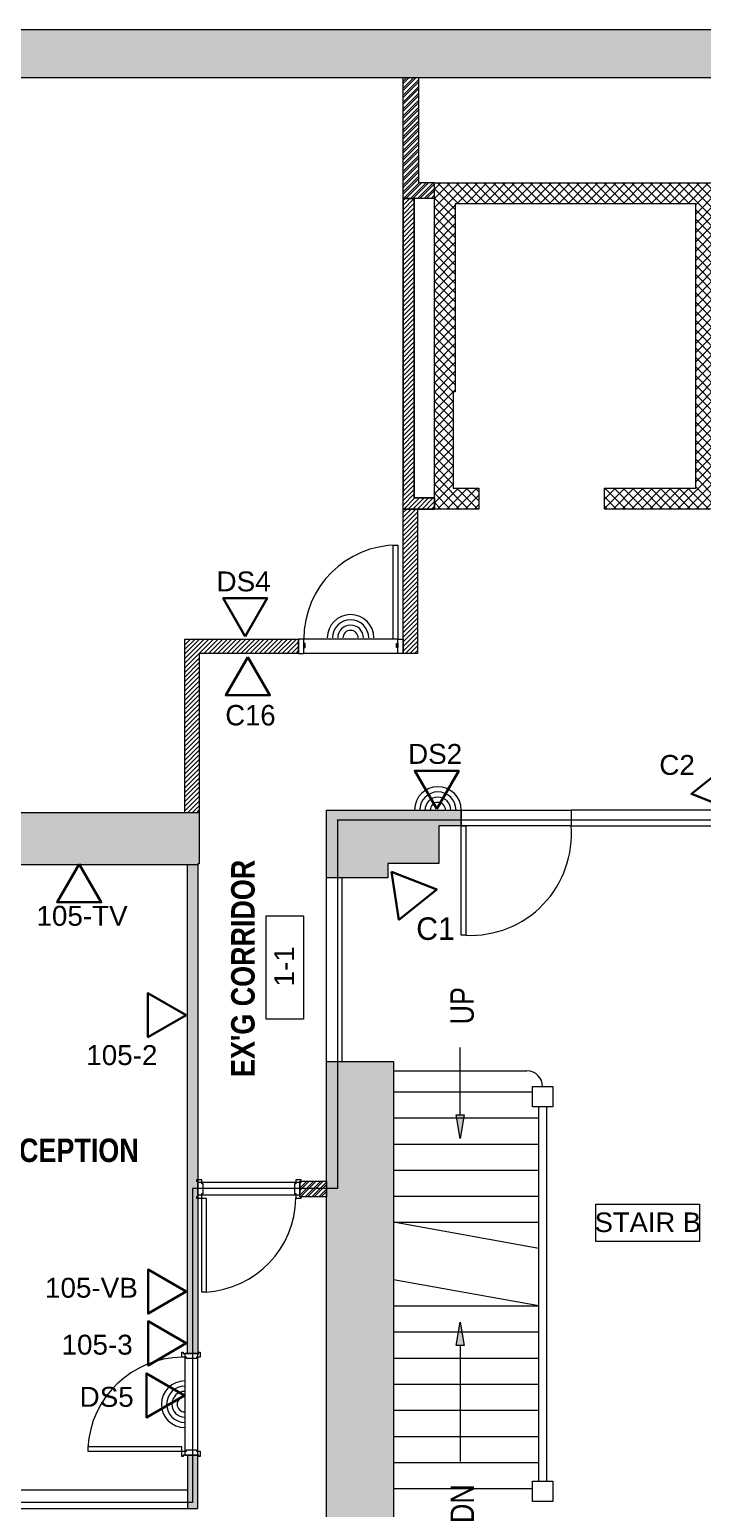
# Model space of a CAD drawing. Header units: inches. Extents: x 891 to 14187, y -1169 to 3232.
# Drawn here: x 4942 to 5200, y 2563 to 3130 of the extents above; entities that cross this region are included whole.
import ezdxf

# ---------------------------------------------------------------- set-up
doc = ezdxf.new("R2010")
doc.units = ezdxf.units.IN
doc.header["$MEASUREMENT"] = 0
doc.linetypes.add('IMPORT-IMPORT-HIDDEN2', pattern=[0.1875, 0.125, -0.0625])
doc.linetypes.add('IMPORT-IMPORT-PHANTOM2', pattern=[1.25, 0.625, -0.125, 0.125, -0.125, 0.125, -0.125])
doc.layers.add('_DROPS_IDFS', color=7, linetype='Continuous')
for name, color, linetype, lineweight in [('_OPTEC_LAYER', 1, 'Continuous', 30), ('A-ANNO-RM TAG', 7, 'Continuous', 9), ('A-DOOR', 7, 'Continuous', 9), ('A-DOOR-HEAD', 7, 'IMPORT-IMPORT-HIDDEN2', 9), ('A-DOOR-JAMB', 7, 'Continuous', 9), ('A-Hatch', 7, 'Continuous', 9), ('A-HATCH-1HR', 7, 'Continuous', 9), ('A-HATCH-2 HR', 7, 'Continuous', 9), ('A-STAIR-EX_G', 7, 'Continuous', 9), ('A-STAIR-TAG', 7, 'Continuous', 9), ('A-WALL-INT NEW', 7, 'Continuous', 9), ('EX-EXT-CORE', 7, 'Continuous', 9), ('MUC-Text', 7, 'Continuous', 9), ('SPEAKER', 10, 'Continuous', 20), ('WALL TYPE', 7, 'IMPORT-IMPORT-PHANTOM2', 9)]:
    doc.layers.add(name, color=color, linetype=linetype, lineweight=lineweight)
doc.styles.add('Annotative', font='txt')
doc.styles.add('Arial', font='arial.ttf', dxfattribs={"height": 7.623})
doc.styles.add('Arial Narrow_1', font='ARIALN.TTF', dxfattribs={"height": 6.042903})
doc.styles.add('Arial Narrow_B', font='ARIALNB.TTF', dxfattribs={"height": 9})
doc.styles.add('Arial_1', font='arial.ttf', dxfattribs={"height": 7.5})

msp = doc.modelspace()

# ---------------------------------------------------------------- hatches: boundary and pattern name
at = {"layer": 'A-Hatch'}
h = msp.add_hatch(color=9, dxfattribs=at)
h.paths.add_polyline_path([(4677.79, 2892.41), (4704.79, 2892.41), (4704.79, 2914.41), (4677.79, 2914.41)])
h.paths.add_polyline_path([(4704.79, 2960.41), (4704.79, 2982.41), (4677.79, 2982.41), (4677.79, 2960.41)])
h.paths.add_polyline_path([(4704.79, 3028.41), (4704.79, 3111.48), (5535.51, 3111.48), (5535.51, 3085.17), (5557.13, 3085.17), (5557.13, 3129.98), (4677.79, 3129.98), (4677.79, 3118.59), (4667.79, 3118.59), (4667.79, 3058.59), (4677.79, 3058.59), (4677.79, 3028.41)])
for points in [[(4888.58, 2794.01), (4912.79, 2794.01), (4912.79, 2810.07), (5006.41, 2810.07), (5006.41, 2810.41), (5006.91, 2810.41), (5006.91, 2830.07), (4704.79, 2830.07), (4704.79, 2810.07), (4846.79, 2810.04), (4846.79, 2794.01)], [(5079.16, 2804.97), (5079.16, 2810.47), (5098.66, 2810.47), (5098.66, 2824.97), (5107.26, 2824.97), (5107.26, 2830.97), (5055.66, 2830.97), (5055.66, 2804.97)], [(5006.41, 2622.8), (5006.41, 2810.07), (5002.41, 2810.07), (5002.41, 2622.8)], [(5074.32, 2559.65), (5081.32, 2559.65), (5081.32, 2734.62), (5055.66, 2734.62), (5055.66, 2559.65)], [(5006.41, 2563.41), (5006.41, 2583.8), (5002.41, 2583.8), (5002.41, 2563.41)]]:
    msp.add_hatch(color=9, dxfattribs=at).paths.add_polyline_path(points)
at = {"layer": 'A-HATCH-1HR'}
h = msp.add_hatch(dxfattribs=at)
h.set_pattern_fill('FP_3', color=8, style=0, pattern_type=2)
h.set_pattern_definition([(45, (3575.3289, -13167.1154), (-0.88388348, 0.88388348), [])])
h.paths.add_polyline_path([(5084.97, 2946.28), (5096.97, 2946.28), (5096.97, 2950.53), (5089.22, 2950.53), (5089.22, 3065.28), (5084.97, 3065.28), (5084.97, 2958.24)])
at = {"layer": 'A-HATCH-2 HR'}
h = msp.add_hatch(dxfattribs=at)
h.set_pattern_fill('FP_2', color=8, style=0, pattern_type=2)
h.set_pattern_definition([(45, (3575.3289, -25889.1204), (-1.32582521, 1.32582521), []), (45, (3576.2129, -25889.1204), (-1.32582521, 1.32582521), [])])
h.paths.add_polyline_path([(5084.97, 3065.28), (5096.97, 3065.28), (5096.97, 3071.28), (5090.97, 3071.28), (5090.97, 3111.48), (5084.97, 3111.48)])
h = msp.add_hatch(dxfattribs=at)
h.set_pattern_fill('FP_1', color=8, style=0, pattern_type=2)
h.set_pattern_definition([(45, (-14183.995, -5312.0704), (-1.76776695, 1.76776695), []), (135, (-14183.995, -5312.0704), (-1.76776695, -1.76776695), [])])
h.paths.add_polyline_path([(5162.02, 2946.28), (5204.97, 2946.28), (5204.97, 3071.28), (5096.97, 3071.28), (5096.97, 2946.28), (5114.02, 2946.28), (5114.02, 2954.28), (5104.16, 2954.28), (5104.16, 2991.17), (5104.97, 2991.17), (5104.97, 3063.28), (5196.97, 3063.28), (5196.97, 2954.28), (5162.02, 2954.28)])
at = {"layer": 'MUC-Text'}
for points in [[(5106.84, 2705.15), (5108.34, 2714.15), (5105.34, 2714.15), (5106.47, 2707.37)], [(5105.34, 2625.79), (5108.34, 2625.79), (5106.84, 2634.79)]]:
    msp.add_hatch(color=8, dxfattribs=at).paths.add_polyline_path(points)

# ---------------------------------------------------------------- linework, layer by layer
at = {"layer": '_DROPS_IDFS', "color": 1, "lineweight": 30}
for points in [[(5024.53, 2897.5), (5032.97, 2912.12), (5016.09, 2912.12)], [(5025.56, 2889.55), (5017.12, 2874.93), (5034, 2874.93)], [(5097.85, 2831.42), (5106.29, 2846.04), (5089.41, 2846.04)], [(5211.07, 2830.98), (5208.53, 2847.67), (5195.34, 2837.13)], [(4960.99, 2810.27), (4952.55, 2795.65), (4969.43, 2795.65)], [(5080.58, 2807.28), (5083.37, 2788.91), (5097.88, 2800.51)], [(5001.93, 2752.4), (4987.3, 2760.84), (4987.3, 2743.96)], [(5001.98, 2646.47), (4987.36, 2654.91), (4987.36, 2638.03)], [(5001.98, 2626.66), (4987.36, 2635.1), (4987.36, 2618.22)], [(5001.33, 2606.68), (4986.71, 2615.12), (4986.71, 2598.24)]]:
    msp.add_lwpolyline(points, close=True, dxfattribs=at)
at = {"layer": 'A-ANNO-RM TAG', "color": 9, "flags": 128}
msp.add_lwpolyline([(5032.59, 2750.82), (5032.59, 2790.5), (5046.81, 2790.5), (5046.81, 2750.82)], close=True, dxfattribs=at)
at = {"layer": 'A-DOOR', "color": 8}
for p, q in [((5107.26, 2782.97), (5107.26, 2824.97)), ((5107.26, 2824.97), (5108.98, 2824.97)), ((5108.98, 2824.97), (5108.98, 2782.97)), ((5108.98, 2782.97), (5107.26, 2782.97))]:
    msp.add_line(p, q, dxfattribs=at)
for points in [[(5082.97, 2896.47), (5081.22, 2896.47), (5081.22, 2932.47), (5082.97, 2932.47)], [(5006.41, 2688.8), (5006.41, 2682.8), (5005.91, 2682.8), (5005.91, 2682.3), (5007.91, 2682.3), (5007.91, 2684.05), (5008.42, 2684.05), (5008.42, 2687.8), (5007.91, 2687.8), (5007.91, 2689.3), (5005.91, 2689.3), (5005.91, 2688.8)], [(5045.91, 2682.3), (5045.91, 2682.8), (5045.41, 2682.8), (5045.41, 2688.8), (5045.91, 2688.8), (5045.91, 2689.3), (5043.91, 2689.3), (5043.91, 2687.8), (5043.4, 2687.8), (5043.4, 2684.05), (5043.91, 2684.05), (5043.91, 2682.3)], [(5009.66, 2682.3), (5009.66, 2646.3), (5007.91, 2646.3), (5007.91, 2682.3)]]:
    msp.add_lwpolyline(points, close=True, dxfattribs=at)
at = {"layer": 'A-DOOR', "color": 55, "lineweight": 13}
msp.add_lwpolyline([(5009.66, 2682.3), (5009.66, 2646.3), (5007.91, 2646.3), (5007.91, 2682.3)], close=True, dxfattribs=at)
at = {"layer": 'A-DOOR', "color": 8, "flags": 128}
for points in [[(5000.34, 2623.3), (5000.84, 2623.3), (5000.84, 2622.8), (5006.84, 2622.8), (5006.84, 2623.3), (5007.34, 2623.3), (5007.34, 2621.3), (5005.84, 2621.3), (5005.84, 2620.79), (5002.09, 2620.79), (5002.09, 2621.3), (5000.34, 2621.3)], [(5000.34, 2587.05), (4964.34, 2587.05), (4964.34, 2585.3), (5000.34, 2585.3)], [(5006.84, 2583.8), (5000.84, 2583.8), (5000.84, 2583.3), (5000.34, 2583.3), (5000.34, 2585.3), (5002.09, 2585.3), (5002.09, 2585.81), (5005.84, 2585.81), (5005.84, 2585.3), (5007.34, 2585.3), (5007.34, 2583.3), (5006.84, 2583.3)]]:
    msp.add_lwpolyline(points, close=True, dxfattribs=at)
at = {"layer": 'A-DOOR', "color": 55, "lineweight": 13, "flags": 128}
msp.add_lwpolyline([(5000.34, 2587.05), (4964.34, 2587.05), (4964.34, 2585.3), (5000.34, 2585.3)], close=True, dxfattribs=at)
at = {"layer": 'A-DOOR', "color": 8}
for centre, radius, start, end in [((5082.97, 2896.47), 36, 90, 180), ((5110.7, 2821.64), 38.7, 267.4466, 4.9443), ((5007.42, 2682.75), 36.5, 273.1299, 359.2953), ((5000.79, 2584.81), 36.5, 90.7047, 176.8701)]:
    msp.add_arc(centre, radius, start, end, dxfattribs=at)
at = {"layer": 'A-DOOR-HEAD', "color": 8, "linetype": 'Continuous'}
for p, q in [((5082.97, 2896.47), (5046.97, 2896.47)), ((5082.97, 2890.97), (5046.97, 2890.97)), ((5107.26, 2830.97), (5149.26, 2830.97)), ((5107.26, 2824.97), (5107.26, 2830.97)), ((5149.26, 2830.97), (5149.26, 2824.97)), ((5149.26, 2824.97), (5107.26, 2824.97))]:
    msp.add_line(p, q, dxfattribs=at)
msp.add_lwpolyline([(5045.41, 2688.37), (5045.41, 2683.37), (5006.41, 2683.37), (5006.41, 2688.37)], close=True, dxfattribs=at)
at = {"layer": 'A-DOOR-HEAD', "color": 8, "linetype": 'Continuous', "flags": 128}
msp.add_lwpolyline([(5006.41, 2622.8), (5001.41, 2622.8), (5001.41, 2583.8), (5006.41, 2583.8)], close=True, dxfattribs=at)
at = {"layer": 'A-DOOR-JAMB', "color": 8}
for points in [[(5044.97, 2890.97), (5046.97, 2890.97), (5046.97, 2896.47), (5044.97, 2896.47), (5044.97, 2890.97), (5044.97, 2896.47)], [(5084.97, 2890.97), (5082.97, 2890.97), (5082.97, 2896.47), (5084.97, 2896.47), (5084.97, 2890.97), (5084.97, 2896.47)]]:
    msp.add_lwpolyline(points, dxfattribs=at)
for points in [[(5046.97, 2893.22), (5047.47, 2893.22), (5047.47, 2894.72), (5046.97, 2894.72)], [(5082.97, 2893.22), (5082.47, 2893.22), (5082.47, 2894.72), (5082.97, 2894.72)]]:
    msp.add_lwpolyline(points, close=True, dxfattribs=at)
at = {"layer": 'A-HATCH-1HR', "color": 8}
for p, q in [((5084.97, 2944.9), (5086.35, 2946.28)), ((5084.97, 2943.13), (5088.12, 2946.28)), ((5084.97, 2941.36), (5089.89, 2946.28)), ((5084.97, 2939.59), (5090.47, 2945.09)), ((5084.97, 2937.83), (5090.47, 2943.33)), ((5084.97, 2936.06), (5090.47, 2941.56)), ((5084.97, 2934.29), (5090.47, 2939.79)), ((5084.97, 2932.52), (5090.47, 2938.02)), ((5084.97, 2930.75), (5090.47, 2936.25)), ((5084.97, 2928.99), (5090.47, 2934.49)), ((5084.97, 2927.22), (5090.47, 2932.72)), ((5084.97, 2925.45), (5090.47, 2930.95)), ((5084.97, 2923.68), (5090.47, 2929.18)), ((5084.97, 2921.92), (5090.47, 2927.42)), ((5084.97, 2920.15), (5090.47, 2925.65)), ((5084.97, 2918.38), (5090.47, 2923.88)), ((5084.97, 2916.61), (5090.47, 2922.11)), ((5084.97, 2914.84), (5090.47, 2920.34)), ((5084.97, 2913.08), (5090.47, 2918.58)), ((5084.97, 2911.31), (5090.47, 2916.81)), ((5084.97, 2909.54), (5090.47, 2915.04)), ((5084.97, 2907.77), (5090.47, 2913.27)), ((5084.97, 2906.01), (5090.47, 2911.51)), ((5084.97, 2904.24), (5090.47, 2909.74)), ((5084.97, 2902.47), (5090.47, 2907.97)), ((5084.97, 2900.7), (5090.47, 2906.2)), ((5084.97, 2898.93), (5090.47, 2904.43)), ((5084.97, 2897.17), (5090.47, 2902.67)), ((5084.97, 2895.4), (5090.47, 2900.9)), ((5001.41, 2896.08), (5001.81, 2896.47)), ((5001.41, 2894.31), (5003.57, 2896.47)), ((5001.41, 2892.54), (5005.34, 2896.47)), ((5001.41, 2890.77), (5007.11, 2896.47)), ((5001.41, 2889), (5008.88, 2896.47)), ((5001.41, 2887.24), (5010.64, 2896.47)), ((5006.91, 2890.97), (5012.41, 2896.47)), ((5008.68, 2890.97), (5014.18, 2896.47)), ((5010.45, 2890.97), (5015.95, 2896.47)), ((5012.22, 2890.97), (5017.72, 2896.47)), ((5013.98, 2890.97), (5019.48, 2896.47)), ((5015.75, 2890.97), (5021.25, 2896.47)), ((5017.52, 2890.97), (5023.02, 2896.47)), ((5019.29, 2890.97), (5024.79, 2896.47)), ((5021.05, 2890.97), (5026.55, 2896.47)), ((5022.82, 2890.97), (5028.32, 2896.47)), ((5024.59, 2890.97), (5030.09, 2896.47)), ((5026.36, 2890.97), (5031.86, 2896.47)), ((5028.13, 2890.97), (5033.63, 2896.47)), ((5029.89, 2890.97), (5035.39, 2896.47)), ((5031.66, 2890.97), (5037.16, 2896.47)), ((5033.43, 2890.97), (5038.93, 2896.47)), ((5035.2, 2890.97), (5040.7, 2896.47)), ((5036.96, 2890.97), (5042.46, 2896.47)), ((5038.73, 2890.97), (5044.23, 2896.47)), ((5040.5, 2890.97), (5044.97, 2895.44)), ((5084.97, 2893.63), (5090.47, 2899.13)), ((5084.97, 2891.86), (5090.47, 2897.36)), ((5085.85, 2890.97), (5090.47, 2895.6)), ((5001.41, 2885.47), (5006.91, 2890.97)), ((5042.27, 2890.97), (5044.97, 2893.68)), ((5044.03, 2890.97), (5044.97, 2891.91)), ((5087.61, 2890.97), (5090.47, 2893.83)), ((5089.38, 2890.97), (5090.47, 2892.06)), ((5001.41, 2883.7), (5006.91, 2889.2)), ((5001.41, 2881.93), (5006.91, 2887.43)), ((5001.41, 2880.17), (5006.91, 2885.67)), ((5001.41, 2878.4), (5006.91, 2883.9)), ((5001.41, 2876.63), (5006.91, 2882.13)), ((5001.41, 2874.86), (5006.91, 2880.36)), ((5001.41, 2873.09), (5006.91, 2878.59)), ((5001.41, 2871.33), (5006.91, 2876.83)), ((5001.41, 2869.56), (5006.91, 2875.06)), ((5001.41, 2867.79), (5006.91, 2873.29)), ((5001.41, 2866.02), (5006.91, 2871.52)), ((5001.41, 2864.26), (5006.91, 2869.76)), ((5001.41, 2862.49), (5006.91, 2867.99)), ((5001.41, 2860.72), (5006.91, 2866.22)), ((5001.41, 2858.95), (5006.91, 2864.45)), ((5001.41, 2857.18), (5006.91, 2862.68)), ((5001.41, 2855.42), (5006.91, 2860.92)), ((5001.41, 2853.65), (5006.91, 2859.15)), ((5001.41, 2851.88), (5006.91, 2857.38)), ((5001.41, 2850.11), (5006.91, 2855.61)), ((5001.41, 2848.35), (5006.91, 2853.85)), ((5001.41, 2846.58), (5006.91, 2852.08)), ((5001.41, 2844.81), (5006.91, 2850.31)), ((5001.41, 2843.04), (5006.91, 2848.54)), ((5001.41, 2841.27), (5006.91, 2846.77)), ((5001.41, 2839.51), (5006.91, 2845.01)), ((5001.41, 2837.74), (5006.91, 2843.24)), ((5001.41, 2835.97), (5006.91, 2841.47)), ((5001.41, 2834.2), (5006.91, 2839.7)), ((5001.41, 2832.44), (5006.91, 2837.94)), ((5001.41, 2830.67), (5006.91, 2836.17)), ((5002.58, 2830.07), (5006.91, 2834.4)), ((5004.35, 2830.07), (5006.91, 2832.63)), ((5006.11, 2830.07), (5006.91, 2830.86))]:
    msp.add_line(p, q, dxfattribs=at)
at = {"layer": 'A-HATCH-2 HR', "color": 8}
for p, q in [((5045.41, 2688.71), (5045.5, 2688.8)), ((5045.41, 2686.06), (5048.15, 2688.8)), ((5045.41, 2683.41), (5050.8, 2688.8)), ((5045.41, 2687.83), (5046.38, 2688.8)), ((5045.41, 2685.18), (5049.03, 2688.8)), ((5045.69, 2682.8), (5051.69, 2688.8)), ((5047.45, 2682.8), (5053.45, 2688.8)), ((5048.34, 2682.8), (5054.34, 2688.8)), ((5050.1, 2682.8), (5055.66, 2688.36)), ((5050.99, 2682.8), (5055.66, 2687.47)), ((5052.76, 2682.8), (5055.66, 2685.7)), ((5053.64, 2682.8), (5055.66, 2684.82)), ((5055.41, 2682.8), (5055.66, 2683.05))]:
    msp.add_line(p, q, dxfattribs=at)
at = {"layer": 'A-STAIR-EX_G', "color": 8}
for p, q in [((5081.32, 2731.02), (5132.37, 2731.02)), ((5081.32, 2723.02), (5134.49, 2723.02)), ((5134.49, 2725.02), (5142.25, 2725.02)), ((5134.49, 2717.26), (5134.49, 2725.02)), ((5142.25, 2725.02), (5142.25, 2717.26)), ((5142.25, 2717.26), (5134.49, 2717.26)), ((5136.97, 2573.86), (5136.97, 2717.26)), ((5139.97, 2573.86), (5139.97, 2717.26)), ((5081.32, 2713.02), (5136.97, 2713.02)), ((5081.32, 2703.02), (5136.97, 2703.02)), ((5081.32, 2693.02), (5136.97, 2693.02)), ((5081.32, 2683.02), (5136.97, 2683.02)), ((5136.97, 2663.02), (5081.32, 2673.02)), ((5081.32, 2673.02), (5136.97, 2673.02)), ((5136.97, 2641.02), (5081.32, 2651.02)), ((5081.32, 2641.02), (5136.97, 2641.02)), ((5081.32, 2631.02), (5136.97, 2631.02)), ((5081.32, 2621.02), (5136.97, 2621.02)), ((5081.32, 2611.02), (5136.97, 2611.02)), ((5081.32, 2601.02), (5136.97, 2601.02)), ((5081.32, 2591.02), (5136.97, 2591.02)), ((5081.32, 2581.02), (5136.97, 2581.02)), ((5134.49, 2573.86), (5142.25, 2573.86)), ((5134.49, 2566.1), (5134.49, 2573.86)), ((5142.25, 2573.86), (5142.25, 2566.1)), ((5081.32, 2571.02), (5134.49, 2571.02)), ((5142.25, 2566.1), (5134.49, 2566.1))]:
    msp.add_line(p, q, dxfattribs=at)
msp.add_arc((5132.37, 2725.02), 6, 0, 90, dxfattribs=at)
at = {"layer": 'A-STAIR-TAG', "color": 8, "flags": 128}
msp.add_lwpolyline([(5158.79, 2679.92), (5198.47, 2679.92), (5198.47, 2665.7), (5158.79, 2665.7)], close=True, dxfattribs=at)
at = {"layer": 'A-WALL-INT NEW', "color": 8}
for p, q in [((5084.97, 3065.28), (5084.97, 3111.48)), ((5096.97, 3065.28), (5096.97, 3071.28)), ((5096.97, 3071.28), (5204.97, 3071.28)), ((5084.97, 3065.28), (5084.97, 2951.28)), ((5089.22, 3065.28), (5084.97, 3065.28)), ((5096.97, 3065.28), (5089.22, 3065.28)), ((5096.97, 2950.53), (5096.97, 3065.28)), ((5084.97, 2946.28), (5096.97, 2946.28)), ((5084.97, 2890.97), (5084.97, 2946.28)), ((5090.47, 2946.28), (5090.47, 2890.97)), ((5096.97, 2946.28), (5096.97, 2950.53)), ((5001.41, 2830.07), (5001.41, 2896.47)), ((5001.41, 2896.47), (5044.97, 2896.47)), ((5044.97, 2896.47), (5044.97, 2890.97)), ((5044.97, 2890.97), (5006.91, 2890.97)), ((5006.91, 2890.97), (5006.91, 2830.07)), ((5090.47, 2890.97), (5084.97, 2890.97)), ((5045.41, 2688.8), (5055.66, 2688.8)), ((5045.41, 2682.8), (5045.41, 2688.8)), ((5055.66, 2688.8), (5055.66, 2682.8)), ((5055.66, 2682.8), (5045.41, 2682.8))]:
    msp.add_line(p, q, dxfattribs=at)
at = {"layer": 'A-WALL-INT NEW', "color": 8, "flags": 128}
for points in [[(5096.97, 3071.28), (5090.97, 3071.28), (5090.97, 3111.48)], [(5096.97, 2946.28), (5084.97, 2946.28), (5084.97, 3065.28), (5089.22, 3065.28), (5089.22, 2950.53), (5096.97, 2950.53), (5096.97, 2946.28), (5084.97, 2946.28)], [(5096.97, 2950.53), (5089.22, 2950.53), (5089.22, 3065.28)], [(5162.02, 2954.28), (5196.97, 2954.28), (5196.97, 3063.28), (5104.97, 3063.28), (5104.97, 2991.17), (5104.16, 2991.17), (5104.16, 2954.28), (5114.02, 2954.28), (5114.02, 2946.28), (5096.97, 2946.28)], [(5204.97, 2946.28), (5162.02, 2946.28), (5162.02, 2954.28)]]:
    msp.add_lwpolyline(points, dxfattribs=at)
at = {"layer": 'EX-EXT-CORE', "color": 8}
for p, q in [((5090.97, 3111.48), (5084.97, 3111.48)), ((5210.97, 3111.48), (5090.97, 3111.48)), ((5107.26, 2830.97), (5107.26, 2824.97)), ((5061.66, 2734.62), (5061.66, 2804.97))]:
    msp.add_line(p, q, dxfattribs=at)
at = {"layer": 'EX-EXT-CORE', "color": 8, "flags": 128}
for points in [[(5084.97, 3111.48), (5083.39, 3111.48), (4704.79, 3111.48), (4704.79, 3028.41), (4677.79, 3028.41), (4677.79, 3058.59), (4667.79, 3058.59), (4667.79, 3118.59), (4677.79, 3118.59), (4677.79, 3129.98), (5557.13, 3129.98)], [(4877.76, 2830.07), (5006.91, 2830.07), (5006.91, 2810.41), (5006.41, 2810.41), (5006.41, 2622.8), (5002.41, 2622.8), (5002.41, 2810.07)], [(5055.66, 2734.62), (5081.32, 2734.62), (5081.32, 2559.65), (5055.66, 2559.65), (5055.66, 2830.97), (5107.26, 2830.97), (5107.26, 2824.97), (5098.66, 2824.97), (5098.66, 2810.47), (5079.16, 2810.47), (5079.16, 2804.97), (5055.66, 2804.97)], [(5204.66, 2830.97), (5149.26, 2830.97), (5149.26, 2824.97), (5204.66, 2824.97)], [(4704.79, 2810.07), (4846.79, 2810.07), (4846.79, 2794.01), (4912.79, 2794.01), (4912.79, 2810.07), (5006.41, 2810.07)], [(5002.41, 2570.41), (4779.16, 2570.41), (4779.16, 2563.41), (5006.41, 2563.41), (5006.41, 2583.8), (5002.41, 2583.8), (5002.41, 2563.41)]]:
    msp.add_lwpolyline(points, dxfattribs=at)
at = {"layer": 'MUC-Text', "color": 8}
for p, q in [((5106.84, 2731.02), (5106.84, 2740.02)), ((5106.84, 2714.15), (5106.84, 2731.02)), ((5106.84, 2705.15), (5105.34, 2714.15)), ((5105.34, 2714.15), (5108.34, 2714.15)), ((5108.34, 2714.15), (5106.84, 2705.15)), ((5105.34, 2625.79), (5106.84, 2634.79)), ((5106.84, 2634.79), (5108.34, 2625.79)), ((5108.34, 2625.79), (5105.34, 2625.79)), ((5106.84, 2625.79), (5106.84, 2590.43)), ((5106.84, 2590.43), (5106.84, 2581.43))]:
    msp.add_line(p, q, dxfattribs=at)
at = {"layer": 'SPEAKER', "color": 3}
for centre, radius, start, end in [((5064.88, 2896.88), 8.94, 0, 180), ((5064.88, 2896.88), 6.94, 0, 180), ((5064.88, 2896.88), 4.94, 0, 180), ((5064.88, 2896.88), 2.93, 0, 180), ((5098.3, 2830.97), 8.94, 0, 180), ((5098.3, 2830.97), 6.94, 0, 180), ((5098.3, 2830.97), 4.94, 0, 180), ((5098.3, 2830.97), 2.93, 0, 180), ((5001.41, 2603.3), 8.94, 90, 270), ((5001.41, 2603.3), 6.94, 90, 270), ((5001.41, 2603.3), 4.94, 90, 270), ((5001.41, 2603.3), 2.93, 90, 270)]:
    msp.add_arc(centre, radius, start, end, dxfattribs=at)
at = {"layer": 'WALL TYPE', "color": 8, "linetype": 'Continuous'}
for p, q in [((5233.65, 2827.14), (5059.78, 2827.14)), ((5059.83, 2827.14), (5059.83, 2685.92)), ((5059.83, 2685.92), (5004.41, 2685.92)), ((5004.41, 2685.92), (5004.41, 2565.72)), ((5004.41, 2565.72), (4702.78, 2565.72))]:
    msp.add_line(p, q, dxfattribs=at)

# ---------------------------------------------------------------- texts
at = {"layer": '_OPTEC_LAYER', "attachment_point": 1}
for s, insert, char_height, style in [('DS4', (5013.57, 2922.37), 7.623, 'Arial'), ('C16', (5016.93, 2871.23), 7.84, 'Annotative'), ('DS2', (5086.89, 2856.29), 7.623, 'Arial'), ('C2', (5183.05, 2852.06), 7.623, 'Arial'), ('105-TV', (4944.64, 2794.26), 7.623, 'Arial'), ('C1', (5090.01, 2789.84), 8.624, 'Annotative'), ('105-2', (4963.71, 2740.89), 7.623, 'Arial'), ('105-VB', (4947.92, 2651.76), 7.623, 'Arial'), ('105-3', (4954.24, 2629.95), 7.623, 'Arial'), ('DS5', (4961.16, 2609.96), 7.623, 'Arial')]:
    msp.add_mtext_dynamic_manual_height_columns(s, width=5.9059, gutter_width=1, heights=[0.748], dxfattribs=dict(at, insert=insert, char_height=char_height, style=style))
at = {"layer": 'A-ANNO-RM TAG'}
for s, height, style, p in [("EX'G CORRIDOR", 9, 'Arial Narrow_B', (5028.16, 2728.7)), ('1-1', 7.623, 'Arial', (5043.28, 2763.36))]:
    msp.add_text(s, height=height, rotation=90, dxfattribs=dict(at, style=style)).set_placement(p)
at = {"layer": 'A-ANNO-RM TAG', "style": 'Arial Narrow_B'}
msp.add_text('MAIN OFFICE/RECEPTION', height=9, dxfattribs=at).set_placement((4853.78, 2696.11))
at = {"layer": 'A-STAIR-TAG', "style": 'Arial_1'}
msp.add_text('STAIR B', height=7.5, dxfattribs=at).set_placement((5158.29, 2669.28))
at = {"layer": 'MUC-Text', "style": 'Arial Narrow_1'}
for s, p in [('UP', (5112.05, 2748.83)), ('DN', (5112.13, 2557.8))]:
    msp.add_text(s, height=9, rotation=90, dxfattribs=at).set_placement(p)

doc.saveas('drawing.dxf')
